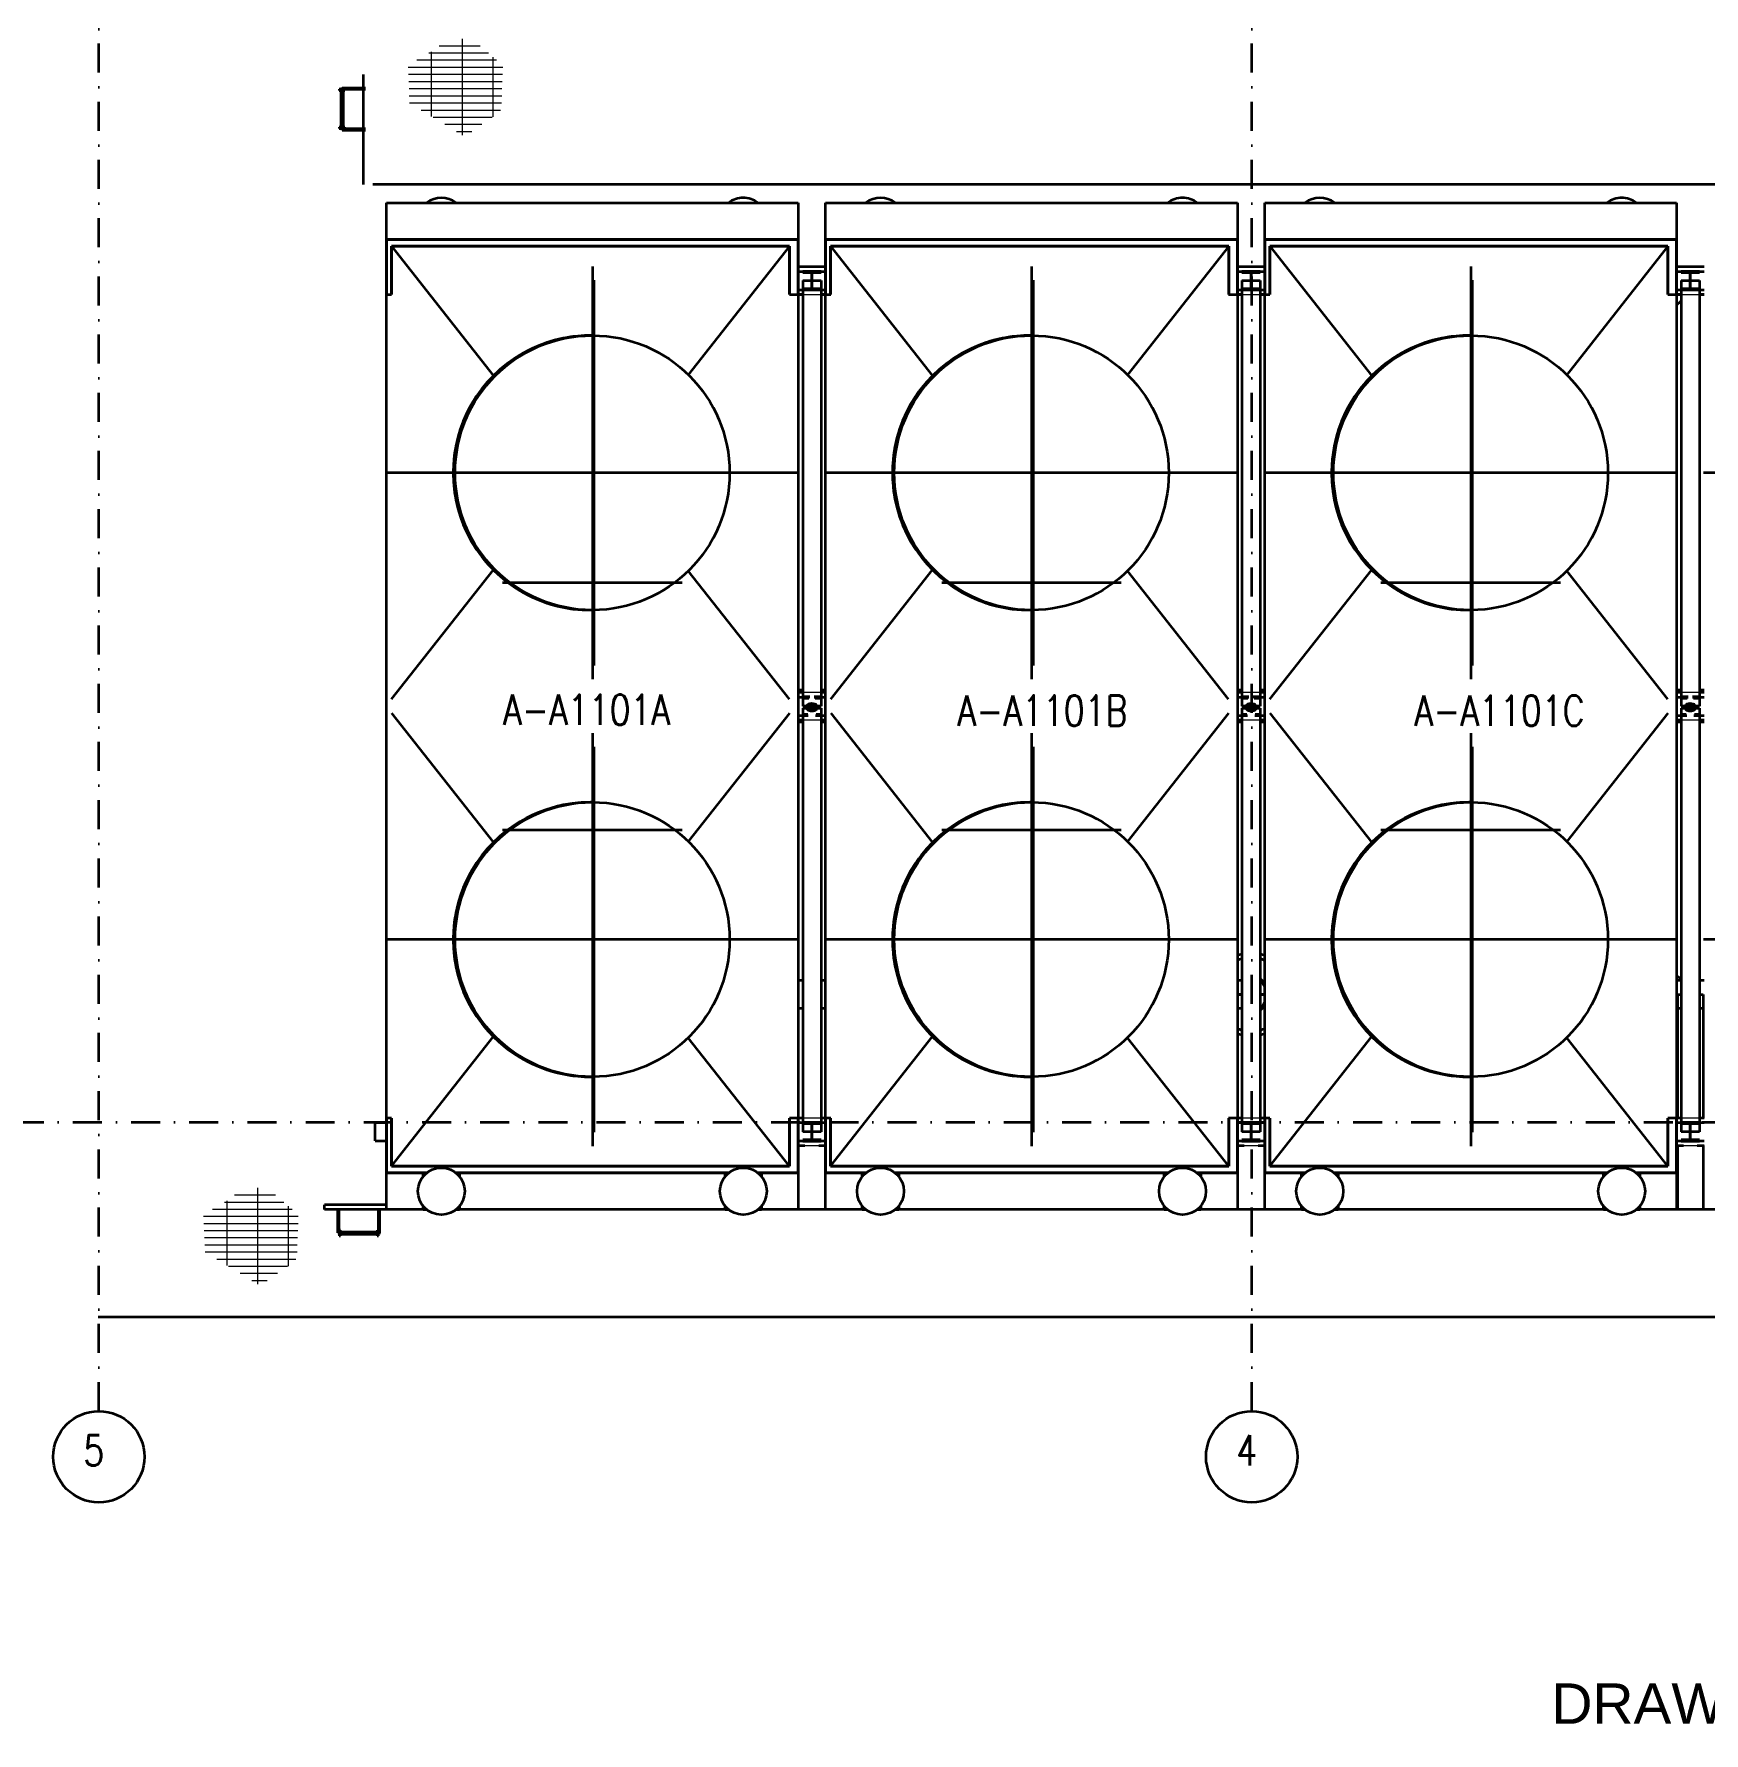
# Model space of a CAD drawing. Header units: inches. Extents: x 3135 to 9031, y -914 to 4011.
# Drawn here: x 6917 to 7619, y 2147 to 2862 of the extents above; entities that cross this region are included whole.
import ezdxf
from ezdxf.enums import TextEntityAlignment as Align

# ---------------------------------------------------------------- set-up
doc = ezdxf.new("R2010")
doc.units = ezdxf.units.IN
doc.header["$MEASUREMENT"] = 0
doc.linetypes.add('DASHDOT2', pattern=[12.700025, 6.350013, -3.175006, 0, -3.175006])
doc.linetypes.add('HIDDEN2', pattern=[0.1875, 0.125, -0.0625])
for name, color, linetype in [('Default', 7, 'Continuous'), ('TF_G_MATCHLINE', 7, 'Continuous'), ('TF_P_CENTER', 7, 'Continuous'), ('TF_P_Equipment', 7, 'Continuous'), ('TF_P_Ladder', 7, 'Continuous'), ('TF_P_Steel', 7, 'Continuous'), ('TF_S_GRATING', 7, 'Continuous')]:
    doc.layers.add(name, color=color, linetype=linetype)
doc.styles.add('Arial', font='arial.ttf')
doc.styles.add('ROMANS', font='romans.shx')

# ---------------------------------------------------------------- blocks, each defined once
blk = doc.blocks.new('TF_P_ELP_GRATING', base_point=(2.146, 13.23))
at = {"layer": 'TF_S_GRATING', "color": 8, "linetype": 'Continuous', "lineweight": 18}
for p, q in [((2.313, 13.474), (2.034, 13.474)), ((2.19, 13.523), (2.19, 12.866)), ((2.426, 13.377), (1.882, 13.377)), ((2.37, 13.425), (1.964, 13.425)), ((1.98, 13.435), (1.98, 12.994)), ((2.4, 13.399), (2.4, 12.99)), ((2.469, 13.328), (1.822, 13.328)), ((2.467, 13.279), (1.824, 13.279)), ((2.465, 13.23), (1.826, 13.23)), ((2.463, 13.182), (1.828, 13.182)), ((2.462, 13.133), (1.83, 13.133)), ((2.46, 13.084), (1.832, 13.084)), ((2.453, 13.035), (1.912, 13.035)), ((2.396, 12.987), (1.992, 12.987)), ((2.326, 12.938), (2.072, 12.938)), ((2.256, 12.889), (2.152, 12.889))]:
    blk.add_line(p, q, dxfattribs=at)
blk = doc.blocks.new('A$Cdd380a1b')
at = {"layer": 'Default', "color": 8, "linetype": 'Continuous', "lineweight": 35}
for centre in [(-48.0836, -17.6231), (-44.2938, -17.6231)]:
    blk.add_circle(centre, 0.15, dxfattribs=at)
at = {"layer": 'TF_P_CENTER', "color": 8, "linetype": 'DASHDOT2', "lineweight": 35}
for p, q in [((-46.4613, -13.7107), (-46.4613, -15.0678)), ((-45.0176, -13.7107), (-45.0176, -15.0678)), ((-43.5738, -13.7107), (-43.5738, -15.0678)), ((-46.4552, -15.0226), (-46.4552, -13.7558)), ((-45.0115, -15.0226), (-45.0115, -13.7558)), ((-43.5677, -15.0226), (-43.5677, -13.7558)), ((-45.7828, -14.3892), (-47.1399, -14.3892)), ((-44.3391, -14.3892), (-45.6961, -14.3892)), ((-42.8953, -14.3892), (-44.2524, -14.3892)), ((-41.4516, -14.3892), (-42.8086, -14.3892)), ((-46.7564, -14.7502), (-46.1663, -14.7502)), ((-45.3126, -14.7502), (-44.7226, -14.7502)), ((-43.8689, -14.7502), (-43.2788, -14.7502)), ((-46.4613, -15.2447), (-46.4613, -16.6017)), ((-46.4552, -16.5566), (-46.4552, -15.2898)), ((-45.0176, -15.2447), (-45.0176, -16.6017)), ((-45.0115, -16.5566), (-45.0115, -15.2898)), ((-43.5738, -15.2447), (-43.5738, -16.6017)), ((-43.5677, -16.5566), (-43.5677, -15.2898)), ((-46.7564, -15.5623), (-46.1663, -15.5623)), ((-45.3126, -15.5623), (-44.7226, -15.5623)), ((-43.8689, -15.5623), (-43.2788, -15.5623)), ((-45.7828, -15.9232), (-47.1399, -15.9232)), ((-44.3391, -15.9232), (-45.6961, -15.9232)), ((-42.8953, -15.9232), (-44.2524, -15.9232)), ((-41.4516, -15.9232), (-42.8086, -15.9232))]:
    blk.add_line(p, q, dxfattribs=at)
at = {"layer": 'TF_P_Equipment', "color": 8, "linetype": 'Continuous', "lineweight": 35}
for p, q in [((-47.1381, -13.5019), (-45.7846, -13.5019)), ((-47.1381, -13.6222), (-47.1381, -13.5019)), ((-45.7846, -13.5019), (-45.7846, -13.6222)), ((-45.6944, -13.6222), (-45.6944, -13.5019)), ((-45.6944, -13.5019), (-44.3408, -13.5019)), ((-44.3408, -13.5019), (-44.3408, -13.6222)), ((-44.2506, -13.5019), (-42.8971, -13.5019)), ((-44.2506, -13.6222), (-44.2506, -13.5019)), ((-42.8971, -13.5019), (-42.8971, -13.6222)), ((-47.1381, -13.8027), (-47.1381, -13.6222)), ((-47.1381, -13.6222), (-47.1381, -13.8027)), ((-47.1381, -13.6222), (-45.7846, -13.6222)), ((-45.7846, -13.6222), (-47.1381, -13.6222)), ((-45.7846, -13.6222), (-45.7846, -13.8027)), ((-45.7846, -13.8027), (-45.7846, -13.6222)), ((-45.6944, -13.6222), (-44.3408, -13.6222)), ((-44.3408, -13.6222), (-45.6944, -13.6222)), ((-45.6944, -13.8027), (-45.6944, -13.6222)), ((-45.6944, -13.6222), (-45.6944, -13.8027)), ((-44.3408, -13.6222), (-44.3408, -13.8027)), ((-44.3408, -13.8027), (-44.3408, -13.6222)), ((-44.2506, -13.8027), (-44.2506, -13.6222)), ((-44.2506, -13.6222), (-44.2506, -13.8027)), ((-44.2506, -13.6222), (-42.8971, -13.6222)), ((-42.8971, -13.6222), (-44.2506, -13.6222)), ((-42.8971, -13.6222), (-42.8971, -13.8027)), ((-42.8971, -13.8027), (-42.8971, -13.6222)), ((-47.1217, -13.6448), (-46.7865, -14.0702)), ((-45.8133, -13.6448), (-47.1217, -13.6448)), ((-47.1217, -13.6448), (-45.8133, -13.6448)), ((-47.1217, -13.6448), (-47.1217, -13.8027)), ((-47.1217, -13.8027), (-47.1217, -13.6448)), ((-45.8133, -13.6448), (-46.1458, -14.0668)), ((-45.8133, -13.8027), (-45.8133, -13.6448)), ((-45.8133, -13.6448), (-45.8133, -13.8027)), ((-44.3695, -13.6448), (-45.6779, -13.6448)), ((-45.6779, -13.6448), (-44.3695, -13.6448)), ((-45.6779, -13.6448), (-45.3428, -14.0702)), ((-45.6779, -13.6448), (-45.6779, -13.8027)), ((-45.6779, -13.8027), (-45.6779, -13.6448)), ((-44.3695, -13.6448), (-44.702, -14.0668)), ((-44.3695, -13.8027), (-44.3695, -13.6448)), ((-44.3695, -13.6448), (-44.3695, -13.8027)), ((-44.2342, -13.6448), (-43.899, -14.0702)), ((-42.9258, -13.6448), (-44.2342, -13.6448)), ((-44.2342, -13.6448), (-42.9258, -13.6448)), ((-44.2342, -13.6448), (-44.2342, -13.8027)), ((-44.2342, -13.8027), (-44.2342, -13.6448)), ((-42.9258, -13.6448), (-43.2583, -14.0668)), ((-42.9258, -13.8027), (-42.9258, -13.6448)), ((-42.9258, -13.6448), (-42.9258, -13.8027)), ((-45.6944, -13.7125), (-45.7846, -13.7125)), ((-45.6944, -13.7125), (-45.7846, -13.7125)), ((-44.2506, -13.7125), (-44.3408, -13.7125)), ((-44.2506, -13.7125), (-44.3408, -13.7125)), ((-42.8069, -13.7125), (-42.8971, -13.7125)), ((-42.8069, -13.7125), (-42.8971, -13.7125)), ((-47.1381, -16.5097), (-47.1381, -13.8027)), ((-47.1381, -13.8027), (-47.1216, -13.8027)), ((-45.8134, -13.8027), (-45.7846, -13.8027)), ((-45.7846, -13.8027), (-45.7846, -16.5097)), ((-45.7846, -13.8027), (-45.7696, -13.8027)), ((-45.7846, -13.8027), (-45.7696, -13.8027)), ((-45.7093, -13.8027), (-45.6944, -13.8027)), ((-45.7093, -13.8027), (-45.6944, -13.8027)), ((-45.6944, -13.8027), (-45.6778, -13.8027)), ((-45.6944, -16.5097), (-45.6944, -13.8027)), ((-44.3696, -13.8027), (-44.3408, -13.8027)), ((-44.3408, -13.8027), (-44.3259, -13.8027)), ((-44.3408, -13.8027), (-44.3259, -13.8027)), ((-44.3408, -13.8027), (-44.3408, -16.5097)), ((-44.2656, -13.8027), (-44.2506, -13.8027)), ((-44.2656, -13.8027), (-44.2506, -13.8027)), ((-44.2506, -13.8027), (-44.2341, -13.8027)), ((-44.2506, -16.5097), (-44.2506, -13.8027)), ((-42.9259, -13.8027), (-42.8971, -13.8027)), ((-42.8971, -13.8027), (-42.8971, -16.5097)), ((-42.8971, -13.8027), (-42.8821, -13.8027)), ((-42.8971, -13.8027), (-42.8821, -13.8027)), ((-42.8218, -13.8027), (-42.8069, -13.8027)), ((-42.8218, -13.8027), (-42.8069, -13.8027)), ((-47.1216, -15.1335), (-46.7865, -14.7083)), ((-45.8134, -15.1335), (-46.1458, -14.7117)), ((-45.6778, -15.1335), (-45.3428, -14.7083)), ((-44.3696, -15.1335), (-44.702, -14.7117)), ((-44.2341, -15.1335), (-43.899, -14.7083)), ((-42.9259, -15.1335), (-43.2583, -14.7117)), ((-45.7696, -15.1111), (-45.7846, -15.1111)), ((-45.7696, -15.1111), (-45.7846, -15.1111)), ((-45.6944, -15.1111), (-45.7093, -15.1111)), ((-45.6944, -15.1111), (-45.7093, -15.1111)), ((-44.3259, -15.1111), (-44.3408, -15.1111)), ((-44.3259, -15.1111), (-44.3408, -15.1111)), ((-44.2506, -15.1111), (-44.2656, -15.1111)), ((-44.2506, -15.1111), (-44.2656, -15.1111)), ((-42.8821, -15.1111), (-42.8971, -15.1111)), ((-42.8821, -15.1111), (-42.8971, -15.1111)), ((-42.8069, -15.1111), (-42.8218, -15.1111)), ((-42.8069, -15.1111), (-42.8218, -15.1111)), ((-47.1216, -15.1789), (-46.7865, -15.6042)), ((-45.8134, -15.1789), (-46.1458, -15.6008)), ((-45.6778, -15.1789), (-45.3428, -15.6042)), ((-44.3696, -15.1789), (-44.702, -15.6008)), ((-44.2341, -15.1789), (-43.899, -15.6042)), ((-42.9259, -15.1789), (-43.2583, -15.6008)), ((-45.7846, -15.2013), (-45.7696, -15.2013)), ((-45.7846, -15.2013), (-45.7696, -15.2013)), ((-45.7093, -15.2013), (-45.6944, -15.2013)), ((-45.7093, -15.2013), (-45.6944, -15.2013)), ((-44.3408, -15.2013), (-44.3259, -15.2013)), ((-44.3408, -15.2013), (-44.3259, -15.2013)), ((-44.2656, -15.2013), (-44.2506, -15.2013)), ((-44.2656, -15.2013), (-44.2506, -15.2013)), ((-42.8971, -15.2013), (-42.8821, -15.2013)), ((-42.8971, -15.2013), (-42.8821, -15.2013)), ((-42.8218, -15.2013), (-42.8069, -15.2013)), ((-42.8218, -15.2013), (-42.8069, -15.2013)), ((-47.1217, -16.6676), (-46.7865, -16.2422)), ((-45.8133, -16.6676), (-46.1458, -16.2457)), ((-45.6779, -16.6676), (-45.3428, -16.2422)), ((-44.3695, -16.6676), (-44.702, -16.2457)), ((-44.2342, -16.6676), (-43.899, -16.2422)), ((-42.9258, -16.6676), (-43.2583, -16.2457)), ((-47.1381, -16.6902), (-47.1381, -16.5097)), ((-47.1381, -16.5097), (-47.1381, -16.6902)), ((-47.1216, -16.5097), (-47.1381, -16.5097)), ((-47.1217, -16.5097), (-47.1217, -16.6676)), ((-47.1217, -16.6676), (-47.1217, -16.5097)), ((-45.7846, -16.5097), (-45.8134, -16.5097)), ((-45.8133, -16.6676), (-45.8133, -16.5097)), ((-45.8133, -16.5097), (-45.8133, -16.6676)), ((-45.7846, -16.5097), (-45.7846, -16.6902)), ((-45.7846, -16.6902), (-45.7846, -16.5097)), ((-45.7696, -16.5097), (-45.7846, -16.5097)), ((-45.7696, -16.5097), (-45.7846, -16.5097)), ((-45.6944, -16.5097), (-45.7093, -16.5097)), ((-45.6944, -16.5097), (-45.7093, -16.5097)), ((-45.6944, -16.6902), (-45.6944, -16.5097)), ((-45.6944, -16.5097), (-45.6944, -16.6902)), ((-45.6778, -16.5097), (-45.6944, -16.5097)), ((-45.6779, -16.5097), (-45.6779, -16.6676)), ((-45.6779, -16.6676), (-45.6779, -16.5097)), ((-44.3408, -16.5097), (-44.3696, -16.5097)), ((-44.3695, -16.6676), (-44.3695, -16.5097)), ((-44.3695, -16.5097), (-44.3695, -16.6676)), ((-44.3259, -16.5097), (-44.3408, -16.5097)), ((-44.3259, -16.5097), (-44.3408, -16.5097)), ((-44.3408, -16.5097), (-44.3408, -16.6902)), ((-44.3408, -16.6902), (-44.3408, -16.5097)), ((-44.2506, -16.5097), (-44.2656, -16.5097)), ((-44.2506, -16.5097), (-44.2656, -16.5097)), ((-44.2506, -16.6902), (-44.2506, -16.5097)), ((-44.2506, -16.5097), (-44.2506, -16.6902)), ((-44.2341, -16.5097), (-44.2506, -16.5097)), ((-44.2342, -16.5097), (-44.2342, -16.6676)), ((-44.2342, -16.6676), (-44.2342, -16.5097)), ((-42.8971, -16.5097), (-42.9259, -16.5097)), ((-42.9258, -16.6676), (-42.9258, -16.5097)), ((-42.9258, -16.5097), (-42.9258, -16.6676)), ((-42.8971, -16.5097), (-42.8971, -16.6902)), ((-42.8971, -16.6902), (-42.8971, -16.5097)), ((-42.8821, -16.5097), (-42.8971, -16.5097)), ((-42.8821, -16.5097), (-42.8971, -16.5097)), ((-42.8069, -16.5097), (-42.8218, -16.5097)), ((-42.8069, -16.5097), (-42.8218, -16.5097)), ((-45.7846, -16.6), (-45.7623, -16.6)), ((-45.7846, -16.6), (-45.7623, -16.6)), ((-45.7166, -16.6), (-45.6944, -16.6)), ((-45.7166, -16.6), (-45.6944, -16.6)), ((-44.3408, -16.6), (-44.3186, -16.6)), ((-44.3408, -16.6), (-44.3186, -16.6)), ((-44.2729, -16.6), (-44.2506, -16.6)), ((-44.2729, -16.6), (-44.2506, -16.6)), ((-42.8971, -16.6), (-42.8748, -16.6)), ((-42.8971, -16.6), (-42.8748, -16.6)), ((-42.8291, -16.6), (-42.8069, -16.6)), ((-42.8291, -16.6), (-42.8069, -16.6)), ((-47.0057, -16.6902), (-47.1381, -16.6902)), ((-47.1381, -16.6902), (-47.0057, -16.6902)), ((-47.1381, -16.8105), (-47.1381, -16.6902)), ((-47.1217, -16.6676), (-45.8133, -16.6676)), ((-45.8133, -16.6676), (-47.1217, -16.6676)), ((-47.0178, -16.6902), (-47.0178, -16.7023)), ((-47.0178, -16.7023), (-47.0178, -16.6902)), ((-47.0178, -16.6902), (-47.0121, -16.6959)), ((-46.0131, -16.6902), (-46.9096, -16.6902)), ((-46.9096, -16.6902), (-46.0131, -16.6902)), ((-46.8975, -16.6902), (-46.9032, -16.6959)), ((-46.8975, -16.7023), (-46.8975, -16.6902)), ((-46.8975, -16.6902), (-46.8975, -16.7023)), ((-46.0252, -16.6902), (-46.0252, -16.7023)), ((-46.0252, -16.7023), (-46.0252, -16.6902)), ((-46.0252, -16.6902), (-46.0195, -16.6959)), ((-45.7846, -16.6902), (-45.917, -16.6902)), ((-45.917, -16.6902), (-45.7846, -16.6902)), ((-45.9049, -16.6902), (-45.9106, -16.6959)), ((-45.9049, -16.7023), (-45.9049, -16.6902)), ((-45.9049, -16.6902), (-45.9049, -16.7023)), ((-45.7846, -16.6902), (-45.7846, -16.8105)), ((-45.6944, -16.8105), (-45.6944, -16.6902)), ((-45.5619, -16.6902), (-45.6944, -16.6902)), ((-45.6944, -16.6902), (-45.5619, -16.6902)), ((-45.6779, -16.6676), (-44.3695, -16.6676)), ((-44.3695, -16.6676), (-45.6779, -16.6676)), ((-45.574, -16.6902), (-45.5683, -16.6959)), ((-45.574, -16.6902), (-45.574, -16.7023)), ((-45.574, -16.7023), (-45.574, -16.6902)), ((-44.5693, -16.6902), (-45.4659, -16.6902)), ((-45.4659, -16.6902), (-44.5693, -16.6902)), ((-45.4537, -16.6902), (-45.4595, -16.6959)), ((-45.4537, -16.7023), (-45.4537, -16.6902)), ((-45.4537, -16.6902), (-45.4537, -16.7023)), ((-44.5815, -16.6902), (-44.5757, -16.6959)), ((-44.5815, -16.6902), (-44.5815, -16.7023)), ((-44.5815, -16.7023), (-44.5815, -16.6902)), ((-44.3408, -16.6902), (-44.4733, -16.6902)), ((-44.4733, -16.6902), (-44.3408, -16.6902)), ((-44.4611, -16.6902), (-44.4669, -16.6959)), ((-44.4611, -16.7023), (-44.4611, -16.6902)), ((-44.4611, -16.6902), (-44.4611, -16.7023)), ((-44.3408, -16.6902), (-44.3408, -16.8105)), ((-44.1182, -16.6902), (-44.2506, -16.6902)), ((-44.2506, -16.6902), (-44.1182, -16.6902)), ((-44.2506, -16.8105), (-44.2506, -16.6902)), ((-44.2342, -16.6676), (-42.9258, -16.6676)), ((-42.9258, -16.6676), (-44.2342, -16.6676)), ((-44.1303, -16.6902), (-44.1246, -16.6959)), ((-44.1303, -16.6902), (-44.1303, -16.7023)), ((-44.1303, -16.7023), (-44.1303, -16.6902)), ((-43.1256, -16.6902), (-44.0221, -16.6902)), ((-44.0221, -16.6902), (-43.1256, -16.6902)), ((-44.01, -16.6902), (-44.0157, -16.6959)), ((-44.01, -16.7023), (-44.01, -16.6902)), ((-44.01, -16.6902), (-44.01, -16.7023)), ((-43.1377, -16.6902), (-43.1377, -16.7023)), ((-43.1377, -16.7023), (-43.1377, -16.6902)), ((-43.1377, -16.6902), (-43.132, -16.6959)), ((-42.8971, -16.6902), (-43.0295, -16.6902)), ((-43.0295, -16.6902), (-42.8971, -16.6902)), ((-43.0174, -16.6902), (-43.0231, -16.6959)), ((-43.0174, -16.7023), (-43.0174, -16.6902)), ((-43.0174, -16.6902), (-43.0174, -16.7023)), ((-42.8971, -16.6902), (-42.8971, -16.8105)), ((-47.0178, -16.7984), (-47.0178, -16.8105)), ((-47.0178, -16.8105), (-47.0178, -16.7984)), ((-47.0178, -16.8105), (-47.0121, -16.8048)), ((-46.8975, -16.8105), (-46.9032, -16.8048)), ((-46.8975, -16.8105), (-46.8975, -16.7984)), ((-46.8975, -16.7984), (-46.8975, -16.8105)), ((-46.0252, -16.7984), (-46.0252, -16.8105)), ((-46.0252, -16.8105), (-46.0252, -16.7984)), ((-46.0252, -16.8105), (-46.0195, -16.8048)), ((-45.9049, -16.8105), (-45.9106, -16.8048)), ((-45.9049, -16.8105), (-45.9049, -16.7984)), ((-45.9049, -16.7984), (-45.9049, -16.8105)), ((-45.574, -16.7984), (-45.574, -16.8105)), ((-45.574, -16.8105), (-45.574, -16.7984)), ((-45.574, -16.8105), (-45.5683, -16.8048)), ((-45.4537, -16.8105), (-45.4595, -16.8048)), ((-45.4537, -16.8105), (-45.4537, -16.7984)), ((-45.4537, -16.7984), (-45.4537, -16.8105)), ((-44.5815, -16.7984), (-44.5815, -16.8105)), ((-44.5815, -16.8105), (-44.5815, -16.7984)), ((-44.5815, -16.8105), (-44.5757, -16.8048)), ((-44.4611, -16.8105), (-44.4669, -16.8048)), ((-44.4611, -16.8105), (-44.4611, -16.7984)), ((-44.4611, -16.7984), (-44.4611, -16.8105)), ((-44.1303, -16.7984), (-44.1303, -16.8105)), ((-44.1303, -16.8105), (-44.1303, -16.7984)), ((-44.1303, -16.8105), (-44.1246, -16.8048)), ((-44.01, -16.8105), (-44.0157, -16.8048)), ((-44.01, -16.8105), (-44.01, -16.7984)), ((-44.01, -16.7984), (-44.01, -16.8105)), ((-43.1377, -16.7984), (-43.1377, -16.8105)), ((-43.1377, -16.8105), (-43.1377, -16.7984)), ((-43.1377, -16.8105), (-43.132, -16.8048)), ((-43.0174, -16.8105), (-43.0231, -16.8048)), ((-43.0174, -16.8105), (-43.0174, -16.7984)), ((-43.0174, -16.7984), (-43.0174, -16.8105)), ((-47.0178, -16.8105), (-47.1381, -16.8105)), ((-47.0178, -16.8105), (-47.0057, -16.8105)), ((-47.0057, -16.8105), (-47.0178, -16.8105)), ((-46.9096, -16.8105), (-46.8975, -16.8105)), ((-46.8975, -16.8105), (-46.9096, -16.8105)), ((-46.0252, -16.8105), (-46.8975, -16.8105)), ((-46.0252, -16.8105), (-46.0131, -16.8105)), ((-46.0131, -16.8105), (-46.0252, -16.8105)), ((-45.917, -16.8105), (-45.9049, -16.8105)), ((-45.9049, -16.8105), (-45.917, -16.8105)), ((-45.7846, -16.8105), (-45.9049, -16.8105)), ((-45.574, -16.8105), (-45.6944, -16.8105)), ((-45.574, -16.8105), (-45.5619, -16.8105)), ((-45.5619, -16.8105), (-45.574, -16.8105)), ((-45.4659, -16.8105), (-45.4537, -16.8105)), ((-45.4537, -16.8105), (-45.4659, -16.8105)), ((-44.5815, -16.8105), (-45.4537, -16.8105)), ((-44.5815, -16.8105), (-44.5693, -16.8105)), ((-44.5693, -16.8105), (-44.5815, -16.8105)), ((-44.4733, -16.8105), (-44.4611, -16.8105)), ((-44.4611, -16.8105), (-44.4733, -16.8105)), ((-44.3408, -16.8105), (-44.4611, -16.8105)), ((-44.1303, -16.8105), (-44.2506, -16.8105)), ((-44.1303, -16.8105), (-44.1182, -16.8105)), ((-44.1182, -16.8105), (-44.1303, -16.8105)), ((-44.0221, -16.8105), (-44.01, -16.8105)), ((-44.01, -16.8105), (-44.0221, -16.8105)), ((-43.1377, -16.8105), (-44.01, -16.8105)), ((-43.1377, -16.8105), (-43.1256, -16.8105)), ((-43.1256, -16.8105), (-43.1377, -16.8105)), ((-43.0295, -16.8105), (-43.0174, -16.8105)), ((-43.0174, -16.8105), (-43.0295, -16.8105)), ((-42.8971, -16.8105), (-43.0174, -16.8105))]:
    blk.add_line(p, q, dxfattribs=at)
at = {"layer": 'TF_P_Equipment', "color": 8, "linetype": 'HIDDEN2', "lineweight": 18}
for p, q in [((-45.7696, -13.8027), (-45.7093, -13.8027)), ((-45.7696, -13.8027), (-45.7093, -13.8027)), ((-44.3259, -13.8027), (-44.2656, -13.8027)), ((-44.3259, -13.8027), (-44.2656, -13.8027)), ((-42.8821, -13.8027), (-42.8218, -13.8027)), ((-42.8821, -13.8027), (-42.8218, -13.8027)), ((-45.7093, -15.1111), (-45.7696, -15.1111)), ((-45.7093, -15.1111), (-45.7696, -15.1111)), ((-44.2656, -15.1111), (-44.3259, -15.1111)), ((-44.2656, -15.1111), (-44.3259, -15.1111)), ((-42.8218, -15.1111), (-42.8821, -15.1111)), ((-42.8218, -15.1111), (-42.8821, -15.1111)), ((-45.7696, -15.2013), (-45.7093, -15.2013)), ((-45.7696, -15.2013), (-45.7093, -15.2013)), ((-44.3259, -15.2013), (-44.2656, -15.2013)), ((-44.3259, -15.2013), (-44.2656, -15.2013)), ((-42.8821, -15.2013), (-42.8218, -15.2013)), ((-42.8821, -15.2013), (-42.8218, -15.2013)), ((-45.7093, -16.5097), (-45.7696, -16.5097)), ((-45.7093, -16.5097), (-45.7696, -16.5097)), ((-44.2656, -16.5097), (-44.3259, -16.5097)), ((-44.2656, -16.5097), (-44.3259, -16.5097)), ((-42.8218, -16.5097), (-42.8821, -16.5097)), ((-42.8218, -16.5097), (-42.8821, -16.5097)), ((-45.7623, -16.6), (-45.7166, -16.6)), ((-45.7623, -16.6), (-45.7166, -16.6)), ((-44.3186, -16.6), (-44.2729, -16.6)), ((-44.3186, -16.6), (-44.2729, -16.6)), ((-42.8748, -16.6), (-42.8291, -16.6)), ((-42.8748, -16.6), (-42.8291, -16.6))]:
    blk.add_line(p, q, dxfattribs=at)
at = {"layer": 'TF_P_Equipment', "color": 8, "linetype": 'Continuous', "lineweight": 35}
for centre, radius in [((-46.4613, -14.3892), 0.4512), ((-46.4613, -14.3892), 0.4512), ((-45.0176, -14.3892), 0.4512), ((-45.0176, -14.3892), 0.4512), ((-43.5738, -14.3892), 0.4512), ((-43.5738, -14.3892), 0.4512), ((-46.4613, -15.9232), 0.4512), ((-46.4613, -15.9232), 0.4512), ((-45.0176, -15.9232), 0.4512), ((-45.0176, -15.9232), 0.4512), ((-43.5738, -15.9232), 0.4512), ((-43.5738, -15.9232), 0.4512), ((-46.9576, -16.7504), 0.077), ((-45.9651, -16.7504), 0.077), ((-45.5139, -16.7504), 0.077), ((-44.5213, -16.7504), 0.077), ((-44.0701, -16.7504), 0.077), ((-43.0776, -16.7504), 0.077)]:
    blk.add_circle(centre, radius, dxfattribs=at)
for centre, radius, start, end in [((-46.9576, -13.5621), 0.077, 51.4017, 128.5983), ((-45.9651, -13.5621), 0.077, 90, 128.5983), ((-45.9651, -13.5621), 0.077, 51.4017, 90), ((-45.5139, -13.5621), 0.077, 51.4017, 128.5983), ((-44.5213, -13.5621), 0.077, 90, 128.5983), ((-44.5213, -13.5621), 0.077, 51.4017, 90), ((-44.0701, -13.5621), 0.077, 51.4017, 128.5983), ((-43.0776, -13.5621), 0.077, 90, 128.5983), ((-43.0776, -13.5621), 0.077, 51.4017, 90), ((-46.4675, -14.3892), 0.4512, 89.6099, 270.3901), ((-46.4675, -14.3892), 0.4512, 90, 270.3901), ((-46.4675, -14.3892), 0.4512, 89.6099, 135), ((-46.4675, -14.3892), 0.4512, 89.6099, 90), ((-45.0237, -14.3892), 0.4512, 89.6099, 270.3901), ((-45.0237, -14.3892), 0.4512, 90, 270.3901), ((-45.0237, -14.3892), 0.4512, 89.6099, 135), ((-45.0237, -14.3892), 0.4512, 89.6099, 90), ((-43.58, -14.3892), 0.4512, 89.6099, 270.3901), ((-43.58, -14.3892), 0.4512, 90, 270.3901), ((-43.58, -14.3892), 0.4512, 89.6099, 135), ((-43.58, -14.3892), 0.4512, 89.6099, 90), ((-46.4675, -14.3892), 0.4512, 135, 225), ((-45.0237, -14.3892), 0.4512, 135, 225), ((-43.58, -14.3892), 0.4512, 135, 225), ((-46.4675, -14.3892), 0.4512, 225, 270.3901), ((-45.0237, -14.3892), 0.4512, 225, 270.3901), ((-43.58, -14.3892), 0.4512, 225, 270.3901), ((-46.4675, -15.9232), 0.4512, 89.6099, 270.3901), ((-46.4675, -15.9232), 0.4512, 90, 270.3901), ((-46.4675, -15.9232), 0.4512, 89.6099, 135), ((-46.4675, -15.9232), 0.4512, 89.6099, 90), ((-45.0237, -15.9232), 0.4512, 89.6099, 270.3901), ((-45.0237, -15.9232), 0.4512, 90, 270.3901), ((-45.0237, -15.9232), 0.4512, 89.6099, 135), ((-45.0237, -15.9232), 0.4512, 89.6099, 90), ((-43.58, -15.9232), 0.4512, 89.6099, 270.3901), ((-43.58, -15.9232), 0.4512, 90, 270.3901), ((-43.58, -15.9232), 0.4512, 89.6099, 135), ((-43.58, -15.9232), 0.4512, 89.6099, 90), ((-46.4675, -15.9232), 0.4512, 135, 225), ((-45.0237, -15.9232), 0.4512, 135, 225), ((-43.58, -15.9232), 0.4512, 135, 225), ((-46.4675, -15.9232), 0.4512, 225, 270.3901), ((-45.0237, -15.9232), 0.4512, 225, 270.3901), ((-43.58, -15.9232), 0.4512, 225, 270.3901)]:
    blk.add_arc(centre, radius, start, end, dxfattribs=at)
at = {"layer": 'TF_P_Ladder', "color": 8, "linetype": 'Continuous', "lineweight": 35}
for p, q in [((-47.2745, -13.1287), (-47.2933, -13.1287)), ((-47.2933, -13.1287), (-47.2933, -13.1332)), ((-47.2933, -13.1332), (-47.2745, -13.1332)), ((-47.2877, -13.1272), (-47.2877, -13.1287)), ((-47.2813, -13.1272), (-47.2877, -13.1272)), ((-47.2877, -13.1332), (-47.2877, -13.2535)), ((-47.2839, -13.1241), (-47.2069, -13.1241)), ((-47.2839, -13.1272), (-47.2839, -13.1241)), ((-47.2803, -13.1272), (-47.2813, -13.1272)), ((-47.2802, -13.1332), (-47.2802, -13.2535)), ((-47.2745, -13.1287), (-47.2069, -13.1287)), ((-47.2745, -13.1332), (-47.2745, -13.1287)), ((-47.2745, -13.2535), (-47.2933, -13.2535)), ((-47.2933, -13.2535), (-47.2933, -13.258)), ((-47.2933, -13.258), (-47.2745, -13.258)), ((-47.2877, -13.258), (-47.2877, -13.2595)), ((-47.2813, -13.2595), (-47.2877, -13.2595)), ((-47.2839, -13.2625), (-47.2839, -13.2595)), ((-47.2839, -13.2625), (-47.2069, -13.2625)), ((-47.2803, -13.2595), (-47.2813, -13.2595)), ((-47.2745, -13.258), (-47.2745, -13.2535)), ((-47.2745, -13.258), (-47.2069, -13.258)), ((-47.2978, -16.8876), (-47.2978, -16.8105)), ((-47.2933, -16.8782), (-47.2933, -16.8105)), ((-47.164, -16.8782), (-47.164, -16.8105)), ((-47.1594, -16.8876), (-47.1594, -16.8105)), ((-47.2948, -16.8876), (-47.2978, -16.8876)), ((-47.2948, -16.8839), (-47.2948, -16.8849)), ((-47.2948, -16.8849), (-47.2948, -16.8914)), ((-47.2948, -16.8914), (-47.2933, -16.8914)), ((-47.2888, -16.8782), (-47.2933, -16.8782)), ((-47.2933, -16.8782), (-47.2933, -16.897)), ((-47.2933, -16.897), (-47.2888, -16.897)), ((-47.2888, -16.897), (-47.2888, -16.8782)), ((-47.2888, -16.8838), (-47.1685, -16.8838)), ((-47.2888, -16.8914), (-47.1685, -16.8914)), ((-47.1685, -16.8782), (-47.1685, -16.897)), ((-47.164, -16.8782), (-47.1685, -16.8782)), ((-47.1685, -16.897), (-47.164, -16.897)), ((-47.164, -16.897), (-47.164, -16.8782)), ((-47.164, -16.8914), (-47.1625, -16.8914)), ((-47.1625, -16.8839), (-47.1625, -16.8849)), ((-47.1625, -16.8849), (-47.1625, -16.8914)), ((-47.1594, -16.8876), (-47.1625, -16.8876))]:
    blk.add_line(p, q, dxfattribs=at)
at = {"layer": 'TF_P_Steel', "color": 8, "linetype": 'Continuous', "lineweight": 35}
for p, q in [((-47.2133, -13.1241), (-47.2133, -13.0805)), ((-47.2133, -13.258), (-47.2133, -13.1287)), ((-47.2133, -13.4421), (-47.2133, -13.2625)), ((-40.7988, -13.4421), (-47.1832, -13.4421)), ((-45.6944, -13.7117), (-45.7846, -13.7117)), ((-45.7846, -13.7274), (-45.7395, -13.7274)), ((-45.7093, -13.7271), (-45.7696, -13.7271)), ((-45.7696, -13.7271), (-45.7696, -13.7308)), ((-45.7696, -13.7308), (-45.7406, -13.7308)), ((-45.7406, -13.7308), (-45.7406, -13.7844)), ((-45.7395, -13.7274), (-45.7395, -13.7877)), ((-45.7395, -13.7877), (-45.7395, -13.7274)), ((-45.7395, -13.7274), (-45.6944, -13.7274)), ((-45.7383, -13.7844), (-45.7383, -13.7308)), ((-45.7383, -13.7308), (-45.7093, -13.7308)), ((-45.7093, -13.7308), (-45.7093, -13.7271)), ((-44.2957, -13.7117), (-44.3408, -13.7117)), ((-44.3408, -13.7274), (-44.2957, -13.7274)), ((-44.2656, -13.7271), (-44.3259, -13.7271)), ((-44.3259, -13.7271), (-44.3259, -13.7308)), ((-44.3259, -13.7308), (-44.2969, -13.7308)), ((-44.2969, -13.7308), (-44.2969, -13.7844)), ((-44.2957, -13.7117), (-44.2957, -13.7125)), ((-44.2957, -13.7125), (-44.2957, -13.7117)), ((-44.2506, -13.7117), (-44.2957, -13.7117)), ((-44.2957, -13.7877), (-44.2957, -13.7274)), ((-44.2957, -13.7274), (-44.2506, -13.7274)), ((-44.2957, -13.7274), (-44.2957, -13.7877)), ((-44.2946, -13.7844), (-44.2946, -13.7308)), ((-44.2946, -13.7308), (-44.2656, -13.7308)), ((-44.2656, -13.7308), (-44.2656, -13.7271)), ((-42.8069, -13.7117), (-42.8971, -13.7117)), ((-42.8971, -13.7274), (-42.852, -13.7274)), ((-42.8218, -13.7271), (-42.8821, -13.7271)), ((-42.8821, -13.7271), (-42.8821, -13.7308)), ((-42.8821, -13.7308), (-42.8531, -13.7308)), ((-42.8531, -13.7308), (-42.8531, -13.7844)), ((-42.852, -13.7877), (-42.852, -13.7274)), ((-42.852, -13.7274), (-42.8069, -13.7274)), ((-42.852, -13.7274), (-42.852, -13.7877)), ((-42.8508, -13.7308), (-42.8218, -13.7308)), ((-42.8508, -13.7844), (-42.8508, -13.7308)), ((-42.8218, -13.7308), (-42.8218, -13.7271)), ((-45.7846, -13.7877), (-45.7395, -13.7877)), ((-45.7696, -13.7576), (-45.7696, -15.1562)), ((-45.7696, -13.7576), (-45.7093, -13.7576)), ((-45.7406, -13.7844), (-45.7696, -13.7844)), ((-45.7696, -13.7844), (-45.7696, -13.7881)), ((-45.7696, -13.7881), (-45.7093, -13.7881)), ((-45.7395, -13.7877), (-45.6944, -13.7877)), ((-45.7093, -13.7844), (-45.7383, -13.7844)), ((-45.7093, -13.7576), (-45.7093, -15.1562)), ((-45.7093, -13.7881), (-45.7093, -13.7844)), ((-44.3408, -13.7877), (-44.2957, -13.7877)), ((-44.3259, -13.7576), (-44.2656, -13.7576)), ((-44.3259, -13.7576), (-44.3259, -15.1562)), ((-44.3259, -13.7844), (-44.3259, -13.7881)), ((-44.2969, -13.7844), (-44.3259, -13.7844)), ((-44.3259, -13.7881), (-44.2656, -13.7881)), ((-44.2957, -13.7877), (-44.2506, -13.7877)), ((-44.2656, -13.7844), (-44.2946, -13.7844)), ((-44.2656, -13.7576), (-44.2656, -15.1562)), ((-44.2656, -13.7881), (-44.2656, -13.7844)), ((-42.8971, -13.7877), (-42.852, -13.7877)), ((-42.8821, -13.7576), (-42.8218, -13.7576)), ((-42.8821, -13.7576), (-42.8821, -15.1562)), ((-42.8531, -13.7844), (-42.8821, -13.7844)), ((-42.8821, -13.7844), (-42.8821, -13.7881)), ((-42.8821, -13.7881), (-42.8218, -13.7881)), ((-42.852, -13.7877), (-42.8069, -13.7877)), ((-42.8218, -13.7844), (-42.8508, -13.7844)), ((-42.8218, -13.7576), (-42.8218, -15.1562)), ((-42.8218, -13.7881), (-42.8218, -13.7844)), ((-45.7696, -13.8035), (-45.7846, -13.8035)), ((-45.6944, -13.8035), (-45.7093, -13.8035)), ((-44.3259, -13.8035), (-44.3408, -13.8035)), ((-44.2506, -13.8035), (-44.2656, -13.8035)), ((-42.8821, -13.8035), (-42.8971, -13.8035)), ((-42.8971, -13.8384), (-42.8821, -13.8239)), ((-42.8069, -13.8035), (-42.8218, -13.8035)), ((-45.7696, -15.1036), (-45.7846, -15.1036)), ((-45.7846, -15.1261), (-45.747, -15.1261)), ((-45.7466, -15.1257), (-45.7696, -15.1257)), ((-45.7696, -15.1257), (-45.7696, -15.1294)), ((-45.7696, -15.1294), (-45.7497, -15.1294)), ((-45.7093, -15.1257), (-45.7323, -15.1257)), ((-45.7319, -15.1261), (-45.6944, -15.1261)), ((-45.7292, -15.1294), (-45.7093, -15.1294)), ((-45.6944, -15.1036), (-45.7093, -15.1036)), ((-45.7093, -15.1294), (-45.7093, -15.1257)), ((-44.3259, -15.1036), (-44.3408, -15.1036)), ((-44.3408, -15.1261), (-44.3033, -15.1261)), ((-44.3259, -15.1257), (-44.3259, -15.1294)), ((-44.3029, -15.1257), (-44.3259, -15.1257)), ((-44.3259, -15.1294), (-44.306, -15.1294)), ((-44.2656, -15.1257), (-44.2886, -15.1257)), ((-44.2882, -15.1261), (-44.2506, -15.1261)), ((-44.2855, -15.1294), (-44.2656, -15.1294)), ((-44.2506, -15.1036), (-44.2656, -15.1036)), ((-44.2656, -15.1294), (-44.2656, -15.1257)), ((-42.8821, -15.1036), (-42.8971, -15.1036)), ((-42.8971, -15.1261), (-42.8595, -15.1261)), ((-42.8821, -15.1257), (-42.8821, -15.1294)), ((-42.8591, -15.1257), (-42.8821, -15.1257)), ((-42.8821, -15.1294), (-42.8622, -15.1294)), ((-42.8218, -15.1257), (-42.8448, -15.1257)), ((-42.8444, -15.1261), (-42.8069, -15.1261)), ((-42.8417, -15.1294), (-42.8218, -15.1294)), ((-42.8069, -15.1036), (-42.8218, -15.1036)), ((-42.8218, -15.1294), (-42.8218, -15.1257)), ((-45.7846, -15.1864), (-45.7516, -15.1864)), ((-45.7093, -15.1562), (-45.7696, -15.1562)), ((-45.7696, -15.1629), (-45.7696, -16.5549)), ((-45.7696, -15.1629), (-45.7093, -15.1629)), ((-45.7696, -15.183), (-45.7696, -15.1868)), ((-45.753, -15.183), (-45.7696, -15.183)), ((-45.7696, -15.1868), (-45.7514, -15.1868)), ((-45.7406, -15.1492), (-45.7406, -15.17)), ((-45.7395, -15.1491), (-45.7395, -15.17)), ((-45.7395, -15.17), (-45.7395, -15.1491)), ((-45.7383, -15.17), (-45.7383, -15.1492)), ((-45.7276, -15.1868), (-45.7093, -15.1868)), ((-45.7274, -15.1864), (-45.6944, -15.1864)), ((-45.7093, -15.183), (-45.7259, -15.183)), ((-45.7093, -15.1629), (-45.7093, -16.5549)), ((-45.7093, -15.1868), (-45.7093, -15.183)), ((-44.3408, -15.1864), (-44.3078, -15.1864)), ((-44.2656, -15.1562), (-44.3259, -15.1562)), ((-44.3259, -15.1629), (-44.3259, -16.5549)), ((-44.3259, -15.1629), (-44.2656, -15.1629)), ((-44.3093, -15.183), (-44.3259, -15.183)), ((-44.3259, -15.183), (-44.3259, -15.1868)), ((-44.3259, -15.1868), (-44.3076, -15.1868)), ((-44.2969, -15.1492), (-44.2969, -15.17)), ((-44.2957, -15.17), (-44.2957, -15.1491)), ((-44.2957, -15.1491), (-44.2957, -15.17)), ((-44.2946, -15.17), (-44.2946, -15.1492)), ((-44.2838, -15.1868), (-44.2656, -15.1868)), ((-44.2836, -15.1864), (-44.2506, -15.1864)), ((-44.2656, -15.183), (-44.2822, -15.183)), ((-44.2656, -15.1629), (-44.2656, -16.5549)), ((-44.2656, -15.1868), (-44.2656, -15.183)), ((-42.8971, -15.1864), (-42.8641, -15.1864)), ((-42.8218, -15.1562), (-42.8821, -15.1562)), ((-42.8821, -15.1629), (-42.8821, -16.5549)), ((-42.8821, -15.1629), (-42.8218, -15.1629)), ((-42.8821, -15.183), (-42.8821, -15.1868)), ((-42.8655, -15.183), (-42.8821, -15.183)), ((-42.8821, -15.1868), (-42.8639, -15.1868)), ((-42.8531, -15.1492), (-42.8531, -15.17)), ((-42.852, -15.1491), (-42.852, -15.17)), ((-42.852, -15.17), (-42.852, -15.1491)), ((-42.8508, -15.17), (-42.8508, -15.1492)), ((-42.8401, -15.1868), (-42.8218, -15.1868)), ((-42.8399, -15.1864), (-42.8069, -15.1864)), ((-42.8218, -15.183), (-42.8384, -15.183)), ((-42.8218, -15.1629), (-42.8218, -16.5549)), ((-42.8218, -15.1868), (-42.8218, -15.183)), ((-45.7696, -15.2089), (-45.7846, -15.2089)), ((-45.6944, -15.2089), (-45.7093, -15.2089)), ((-44.3259, -15.2089), (-44.3408, -15.2089)), ((-44.2506, -15.2089), (-44.2656, -15.2089)), ((-42.8821, -15.2089), (-42.8971, -15.2089)), ((-42.8069, -15.2089), (-42.8218, -15.2089)), ((-45.7696, -16.0578), (-45.7846, -16.0578)), ((-45.6944, -16.0578), (-45.7093, -16.0578)), ((-44.3259, -16.0578), (-44.3408, -16.0578)), ((-44.265, -16.0578), (-44.2656, -16.0578)), ((-42.8821, -16.052), (-42.8971, -16.0422)), ((-42.8821, -16.0578), (-42.8971, -16.0578)), ((-42.8069, -16.0578), (-42.8218, -16.0578)), ((-44.3259, -16.1037), (-44.3408, -16.1037)), ((-44.3408, -16.1037), (-44.3259, -16.1037)), ((-44.2506, -16.1037), (-44.2656, -16.1037)), ((-44.2656, -16.1037), (-44.2506, -16.1037)), ((-42.8941, -16.1037), (-42.8821, -16.1037)), ((-42.8941, -16.1037), (-42.8941, -16.5097)), ((-42.8218, -16.1037), (-42.8099, -16.1037)), ((-42.8099, -16.1037), (-42.8099, -16.5097)), ((-45.7696, -16.1496), (-45.7846, -16.1496)), ((-45.6944, -16.1496), (-45.7093, -16.1496)), ((-44.3259, -16.1496), (-44.3408, -16.1496)), ((-44.265, -16.1496), (-44.2656, -16.1496)), ((-42.8821, -16.1496), (-42.8971, -16.1496)), ((-42.8069, -16.1496), (-42.8218, -16.1496)), ((-47.1757, -16.585), (-47.1757, -16.5247)), ((-47.1757, -16.5247), (-47.1381, -16.5247)), ((-45.7846, -16.5247), (-45.7395, -16.5247)), ((-45.7093, -16.5243), (-45.7696, -16.5243)), ((-45.7696, -16.5243), (-45.7696, -16.528)), ((-45.7696, -16.528), (-45.7406, -16.528)), ((-45.7406, -16.528), (-45.7406, -16.5817)), ((-45.7395, -16.5247), (-45.7395, -16.585)), ((-45.7395, -16.5247), (-45.6944, -16.5247)), ((-45.7395, -16.585), (-45.7395, -16.5247)), ((-45.7383, -16.5817), (-45.7383, -16.528)), ((-45.7383, -16.528), (-45.7093, -16.528)), ((-45.7093, -16.528), (-45.7093, -16.5243)), ((-44.3408, -16.5247), (-44.2957, -16.5247)), ((-44.3259, -16.5243), (-44.3259, -16.528)), ((-44.2656, -16.5243), (-44.3259, -16.5243)), ((-44.3259, -16.528), (-44.2969, -16.528)), ((-44.2969, -16.528), (-44.2969, -16.5817)), ((-44.2957, -16.5247), (-44.2957, -16.585)), ((-44.2957, -16.5247), (-44.2506, -16.5247)), ((-44.2957, -16.585), (-44.2957, -16.5247)), ((-44.2946, -16.528), (-44.2656, -16.528)), ((-44.2946, -16.5817), (-44.2946, -16.528)), ((-44.2656, -16.528), (-44.2656, -16.5243)), ((-42.8971, -16.5247), (-42.852, -16.5247)), ((-42.8218, -16.5243), (-42.8821, -16.5243)), ((-42.8821, -16.5243), (-42.8821, -16.528)), ((-42.8821, -16.528), (-42.8531, -16.528)), ((-42.8531, -16.528), (-42.8531, -16.5817)), ((-42.852, -16.585), (-42.852, -16.5247)), ((-42.852, -16.5247), (-42.8069, -16.5247)), ((-42.852, -16.5247), (-42.852, -16.585)), ((-42.8508, -16.528), (-42.8218, -16.528)), ((-42.8508, -16.5817), (-42.8508, -16.528)), ((-42.8218, -16.528), (-42.8218, -16.5243)), ((-45.7093, -16.5549), (-45.7696, -16.5549)), ((-45.7406, -16.5817), (-45.7696, -16.5817)), ((-45.7696, -16.5817), (-45.7696, -16.5854)), ((-45.7093, -16.5817), (-45.7383, -16.5817)), ((-45.7093, -16.5854), (-45.7093, -16.5817)), ((-44.2656, -16.5549), (-44.3259, -16.5549)), ((-44.3259, -16.5817), (-44.3259, -16.5854)), ((-44.2969, -16.5817), (-44.3259, -16.5817)), ((-44.2656, -16.5817), (-44.2946, -16.5817)), ((-44.2656, -16.5854), (-44.2656, -16.5817)), ((-42.8218, -16.5549), (-42.8821, -16.5549)), ((-42.8821, -16.5817), (-42.8821, -16.5854)), ((-42.8531, -16.5817), (-42.8821, -16.5817)), ((-42.8218, -16.5817), (-42.8508, -16.5817)), ((-42.8218, -16.5854), (-42.8218, -16.5817)), ((-47.1757, -16.585), (-47.1381, -16.585)), ((-45.7846, -16.585), (-45.7395, -16.585)), ((-45.7696, -16.5854), (-45.7093, -16.5854)), ((-45.7395, -16.585), (-45.6944, -16.585)), ((-44.3408, -16.585), (-44.2957, -16.585)), ((-44.3259, -16.5854), (-44.2656, -16.5854)), ((-44.2957, -16.585), (-44.2506, -16.585)), ((-42.8971, -16.585), (-42.852, -16.585)), ((-42.8941, -16.6), (-42.8941, -16.8105)), ((-42.8821, -16.5854), (-42.8218, -16.5854)), ((-42.852, -16.585), (-42.8069, -16.585)), ((-42.8099, -16.6), (-42.8099, -16.8105)), ((-47.1381, -16.7953), (-47.3414, -16.7953)), ((-47.3414, -16.8105), (-47.3414, -16.7953)), ((-47.1158, -16.8105), (-47.3414, -16.8105)), ((-47.1158, -16.8105), (-47.1158, -16.8105)), ((-47.0057, -16.8105), (-47.093, -16.8105)), ((-46.0131, -16.8105), (-46.9096, -16.8105)), ((-46.5034, -16.8105), (-46.5034, -16.8105)), ((-46.4192, -16.8105), (-46.4192, -16.8105)), ((-45.7326, -16.8105), (-45.917, -16.8105)), ((-45.5619, -16.8105), (-45.7395, -16.8105)), ((-44.5693, -16.8105), (-45.4659, -16.8105)), ((-44.8288, -16.8105), (-44.8289, -16.8105)), ((-44.7161, -16.8105), (-44.7161, -16.8105)), ((-44.2957, -16.8105), (-44.4733, -16.8105)), ((-44.3484, -16.8105), (-44.3484, -16.8105)), ((-44.1182, -16.8105), (-44.2957, -16.8105)), ((-44.2431, -16.8105), (-44.2431, -16.8105)), ((-44.1812, -16.8105), (-44.1812, -16.8105)), ((-44.12, -16.8105), (-44.12, -16.8105)), ((-43.1256, -16.8105), (-44.0221, -16.8105)), ((-42.852, -16.8105), (-43.0295, -16.8105)), ((-42.6744, -16.8105), (-42.852, -16.8105)), ((-44.6566, -17.1639), (-48.0855, -17.1639)), ((-41.0473, -17.1639), (-44.6567, -17.1639))]:
    blk.add_line(p, q, dxfattribs=at)
at = {"layer": 'TF_P_Steel', "color": 8, "linetype": 'DASHDOT2', "lineweight": 35, "ltscale": 0.015}
for points in [[(-48.0837, -17.4731), (-48.0837, -5.2714)], [(-44.2939, -17.4731), (-44.2939, -5.2714)], [(-48.3601, -16.5239), (-32.9262, -16.5239)]]:
    blk.add_lwpolyline(points, dxfattribs=at)
at = {"layer": 'TF_P_Steel', "color": 8, "linetype": 'Continuous', "lineweight": 35}
for radius, start, end in [(0.1354, 102.8637, 109.4579), (0.1206, 104.4745, 111.9618), (0.1354, 70.5421, 77.1363), (0.1206, 68.0382, 75.5255), (0.1206, 248.0382, 255.5255), (0.1354, 250.5421, 257.1363), (0.1206, 284.4745, 291.9618), (0.1354, 282.8637, 289.4579)]:
    blk.add_arc((-44.2957, -16.1037), radius, start, end, dxfattribs=at)
for centre, major_axis, ratio, start_param, end_param in [((-45.7395, -15.1562), (-0.0169, 0), 0.502134, 5.750169, 6.283185), ((-45.7395, -15.1629), (-0.0169, 0), 0.503932, 0, 3.141593), ((-45.7395, -15.1562), (0.0169, 0), 0.502134, 0, 2.608576), ((-45.7395, -15.1562), (-0.0141, 0), 0.502134, 5.750169, 6.283185), ((-45.7395, -15.1629), (-0.0141, 0), 0.503932, 0, 3.141593), ((-45.7395, -15.1562), (0.0141, 0), 0.502134, 0, 2.608576), ((-44.2957, -15.1562), (-0.0169, 0), 0.502134, 5.750169, 6.283185), ((-44.2957, -15.1629), (-0.0169, 0), 0.503932, 0, 3.141593), ((-44.2957, -15.1562), (0.0169, 0), 0.502134, 0, 2.608576), ((-44.2957, -15.1562), (-0.0141, 0), 0.502134, 5.750169, 6.283185), ((-44.2957, -15.1629), (-0.0141, 0), 0.503932, 0, 3.141593), ((-44.2957, -15.1562), (0.0141, 0), 0.502134, 0, 2.608576), ((-42.852, -15.1562), (-0.0169, 0), 0.502134, 5.750169, 6.283185), ((-42.852, -15.1629), (-0.0169, 0), 0.503932, 0, 3.141593), ((-42.852, -15.1562), (0.0169, 0), 0.502134, 0, 2.608576), ((-42.852, -15.1562), (-0.0141, 0), 0.502134, 5.750169, 6.283185), ((-42.852, -15.1629), (-0.0141, 0), 0.503932, 0, 3.141593), ((-42.852, -15.1562), (0.0141, 0), 0.502134, 0, 2.608576), ((-44.2957, -16.1037), (0, 0.0631), 0.854198, 5.290275, 5.68903), ((-44.2957, -16.1037), (0, 0.0583), 0.854198, 5.150277, 5.633073), ((-44.2957, -16.1037), (0, -0.0583), 0.854198, 0.650112, 1.132908), ((-44.2957, -16.1037), (0, -0.0631), 0.854198, 0.594155, 0.99291)]:
    blk.add_ellipse(centre, major_axis=major_axis, ratio=ratio, start_param=start_param, end_param=end_param, dxfattribs=at)
at = {"layer": 'Default', "color": 8, "linetype": 'Continuous', "lineweight": 35, "xscale": 0.4812498580077497, "yscale": 0.4812498580077497, "zscale": 0.4812498580077497}
for p in [(-46.9109, -13.1041), (-47.5833, -16.8807)]:
    blk.add_blockref('TF_P_ELP_GRATING', p, dxfattribs=at)
at = {"layer": 'Default', "color": 8, "style": 'ROMANS', "width": 0.8}
for s, p in [('A-A1101A', (-46.48, -15.168)), ('A-A1101B', (-44.9818, -15.1706)), ('A-A1101C', (-43.4792, -15.1712))]:
    blk.add_text(s, height=0.1, dxfattribs=at).set_placement(p, align=Align.MIDDLE_CENTER)
for s, p in [('5', (-48.1341, -17.5522)), ('4', (-44.3443, -17.5522))]:
    blk.add_text(s, height=0.1, dxfattribs=at).set_placement(p, align=Align.TOP_LEFT)
at = {"color": 7}
blk.add_wipeout([(-43.2403, -18.3353), (-41.0855, -18.3353), (-41.0855, -18.531), (-43.2403, -18.531)], dxfattribs=at).dxf.layer = 'TF_G_MATCHLINE'
at = {"layer": 'TF_G_MATCHLINE', "color": 7, "style": 'Arial', "width": 1.006371}
blk.add_text('DRAWING LIMIT  E 722\'-0"', height=0.132812, dxfattribs=at).set_placement((-42.1629, -18.3679), align=Align.TOP_CENTER)

msp = doc.modelspace()

# ---------------------------------------------------------------- block references
at = {"xscale": 128, "yscale": 128, "zscale": 128}
msp.add_blockref('A$Cdd380a1b', (13098.63, 4518.8), dxfattribs=at)

doc.saveas('drawing.dxf')
